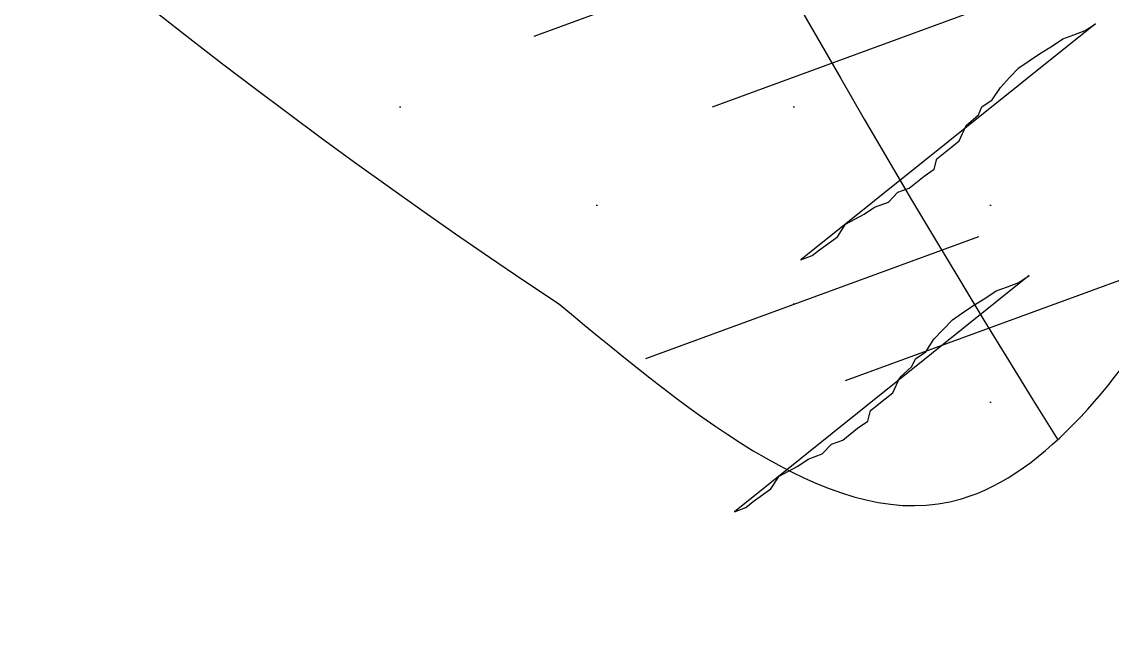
# Model space of a CAD drawing. Extents: x 3694 to 117786, y 20013 to 108631.
# Drawn here: x 68220.6 to 68282.5, y 30293.5 to 30328.3 of the extents above; entities that cross this region are included whole.
import ezdxf

# ---------------------------------------------------------------- set-up
doc = ezdxf.new("R2010")
doc.units = 0
doc.header["$LTSCALE"] = 1000
doc.header["$MEASUREMENT"] = 0
doc.layers.add('家具', color=253, linetype='Continuous')

msp = doc.modelspace()

# ---------------------------------------------------------------- hatches: boundary and pattern name
at = {"layer": '家具'}
h = msp.add_hatch(dxfattribs=at)
h.set_pattern_fill('DOTS', color=8, scale=335.28, angle=-90, style=0)
h.set_pattern_definition([(270, (40764.087, 11180.682), (-20.955, -10.4775), [0, -20.955])])
edge = h.paths.add_edge_path()
edge.add_spline(control_points=[(67993.171, 30063.85), (67991.347, 30072.905), (67989.564, 30081.936), (67984.129, 30110.343), (67980.695, 30129.634), (67974.752, 30168.036), (67972.296, 30187.076), (67967.7, 30231.647), (67965.824, 30257.252), (67961.066, 30334.956), (67959.04, 30388.061), (67952.128, 30468.763), (67949.186, 30495.816), (67943.11, 30536.435), (67940.807, 30549.981), (67935.525, 30577.052), (67932.521, 30590.639), (67925.162, 30620.115), (67920.727, 30635.84), (67913.02, 30661.97), (67909.81, 30672.52), (67906.634, 30682.959)], knot_values=[0.007594, 0.007594, 0.007594, 0.007594, 1.009332, 1.009332, 3.166904, 3.166904, 5.324476, 5.324476, 8.146714, 8.146714, 13.786985, 13.786985, 16.607121, 16.607121, 18.017189, 18.017189, 19.427256, 19.427256, 21.1184, 21.1184, 22.28816, 22.28816, 22.28816, 22.28816], degree=3, periodic=0)
edge.add_ellipse((69823.205, 31244.763), major_axis=(1412.244, 1412.244), ratio=1, start_angle=138.557148, end_angle=151.337437, ccw=False)
edge.add_ellipse((69823.205, 30996.932), major_axis=(1412.244, 1412.244), ratio=1, start_angle=118.662563, end_angle=131.442852, ccw=False)
edge.add_spline(control_points=[(67906.634, 31558.737), (67909.81, 31569.175), (67913.02, 31579.726), (67920.727, 31605.856), (67925.162, 31621.581), (67932.521, 31651.056), (67935.525, 31664.643), (67940.807, 31691.714), (67943.11, 31705.261), (67949.186, 31745.88), (67952.128, 31772.932), (67957.218, 31832.352), (67959.059, 31864.616), (67960.781, 31896.489)], knot_values=[0.007594, 0.007594, 0.007594, 0.007594, 1.177354, 1.177354, 2.868498, 2.868498, 4.278566, 4.278566, 5.688634, 5.688634, 8.508769, 8.508769, 11.917873, 11.917873, 11.917873, 11.917873], degree=3, periodic=0)
edge.add_ellipse((67966.547, 31918.918), major_axis=(-16.375, 16.375), ratio=1, start_angle=120.58246, end_angle=134.19648)
edge.add_ellipse((68102.117, 32282.875), major_axis=(-290.107, 290.107), ratio=1, start_angle=115.65651, end_angle=125.45708)
edge.add_ellipse((67321.82, 31759.471), major_axis=(510.616, 510.616), ratio=1, start_angle=303.721551, end_angle=324.469816, ccw=False)
edge.add_ellipse((63554.823, 31287.666), major_axis=(3173.046, 3173.046), ratio=1, start_angle=308.357975, end_angle=319.22468, ccw=False)
edge.add_ellipse((67013.867, 30385.319), major_axis=(-756.088, 756.088), ratio=1, start_angle=220.522212, end_angle=246.006973, ccw=False)
edge.add_ellipse((68093.523, 30275.821), major_axis=(20.775, 20.775), ratio=1, start_angle=72.68605, end_angle=150.65031)
edge.add_ellipse((68351.803, 30519.224), major_axis=(269.526, 269.526), ratio=1, start_angle=176.25132, end_angle=213.93034)
edge.add_ellipse((68627.268, 30299.265), major_axis=(-269.545, 269.545), ratio=1, start_angle=68.84747, end_angle=70.56357)
edge.add_ellipse((68342.567, 28632.013), major_axis=(1063.437, 1063.437), ratio=1, start_angle=47.255077, end_angle=54.694715)
edge.add_ellipse((68138.88, 29903.694), major_axis=(153.102, 153.102), ratio=1, start_angle=58.23516, end_angle=87.29579)
edge = h.paths.add_edge_path()
edge.add_ellipse((68052.888, 29947.418), major_axis=(-59.621, 59.621), ratio=1, start_angle=82.28214, end_angle=111.86653, ccw=False)
edge.add_ellipse((68101.68, 29975.411), major_axis=(99.196, 99.196), ratio=1, start_angle=154.31922, end_angle=169.30677, ccw=False)
edge.add_ellipse((68226.478, 31486.223), major_axis=(1116.039, 1116.039), ratio=1, start_angle=215.621951, end_angle=236.675883)
edge.add_spline(control_points=[(68545.89, 29940.565), (68546.088, 29938.378), (68546.942, 29928.791), (68547.53, 29918.779), (68548.385, 29909.38)], knot_values=[0, 0, 0, 0, 0.241803, 1.05283, 1.05283, 1.05283, 1.05283], degree=3, periodic=0)
edge.add_ellipse((68586.297, 29912.68), major_axis=(-26.909, 26.909), ratio=1, start_angle=49.72716, end_angle=121.22323)
edge.add_ellipse((68256.115, 33919.223), major_axis=(2868.191, 2868.191), ratio=1, start_angle=221.659547, end_angle=229.540688, ccw=False)
edge = h.paths.add_edge_path()
edge.add_ellipse((68052.888, 32294.278), major_axis=(59.621, 59.621), ratio=1, start_angle=68.13347, end_angle=97.71786, ccw=False)
edge.add_ellipse((68256.115, 28322.473), major_axis=(-2868.191, 2868.191), ratio=1, start_angle=310.455896, end_angle=318.340453, ccw=False)
edge.add_ellipse((68586.473, 32328.98), major_axis=(26.909, 26.909), ratio=1, start_angle=58.67635, end_angle=130.01653)
edge.add_spline(control_points=[(68548.562, 32332.286), (68548.225, 32328.589), (68547.95, 32325.154), (68547.704, 32321.891)], knot_values=[0, 0, 0, 0, 0.318986, 0.318986, 0.318986, 0.318986], degree=3, periodic=0)
edge.add_ellipse((68118.216, 28776.025), major_axis=(-2525.632, 2525.632), ratio=1, start_angle=-51.906227, end_angle=-42.875408)
edge = h.paths.add_edge_path()
edge.add_ellipse((68266.776, 31858.426), major_axis=(221.162, 221.162), ratio=1, start_angle=249.06802, end_angle=320.144, ccw=False)
edge.add_ellipse((68176.053, 31598.983), major_axis=(-155.448, 155.448), ratio=1, start_angle=155.11893, end_angle=218.17184, ccw=False)
edge.add_ellipse((68799.504, 31223.883), major_axis=(405.324, 405.324), ratio=1, start_angle=117.886425, end_angle=164.473767)
edge.add_ellipse((68089.491, 30642.741), major_axis=(-258.823, 258.823), ratio=1, start_angle=229.49374, end_angle=279.80173, ccw=False)
edge.add_ellipse((68363.937, 30409.276), major_axis=(196.089, 196.089), ratio=1, start_angle=323.30763, end_angle=385.96152, ccw=False)
edge.add_ellipse((68278.006, 29953.045), major_axis=(-433.678, 433.678), ratio=1, start_angle=250.121822, end_angle=279.018877, ccw=False)
edge.add_ellipse((53145.836, 31069.663), major_axis=(661.589, 15696.882), ratio=1, start_angle=268.6990718, end_angle=269.2892955, ccw=False)
edge.add_spline(control_points=[(68823.652, 30051.87), (68816.625, 30051.428), (68809.479, 30051.328), (68801.973, 30051.609)], knot_values=[2.29351, 2.29351, 2.29351, 2.29351, 2.979733, 2.979733, 2.979733, 2.979733], degree=3, periodic=0)
edge.add_spline(control_points=[(68801.973, 30051.609), (68797.754, 30051.766), (68786.399, 30052.495), (68770.424, 30054.553), (68774.084, 30068.3), (68770.345, 30072.075), (68767.568, 30073.653)], knot_values=[2.979733, 2.979733, 2.979733, 2.979733, 3.365456, 3.990522, 4.278466, 4.605763, 4.605763, 4.605763, 4.605763], degree=3, periodic=0)
edge.add_spline(control_points=[(68767.568, 30073.653), (68764.782, 30075.235), (68761.202, 30076.384), (68757.623, 30077.532)], knot_values=[4.605763, 4.605763, 4.605763, 4.605763, 4.934211, 4.934211, 4.934211, 4.934211], degree=3, periodic=0)
edge.add_ellipse((68342.567, 28632.013), major_axis=(-1063.437, 1063.437), ratio=1, start_angle=-61.020506, end_angle=-52.795633)
edge.add_ellipse((68413.888, 30391.822), major_axis=(-212.583, 212.583), ratio=1, start_angle=161.18693, end_angle=194.36645)
edge.add_ellipse((68413.791, 30073.202), major_axis=(217.18, 217.18), ratio=1, start_angle=347.58973, end_angle=388.97478)
edge.add_ellipse((68061.756, 30199.816), major_axis=(-331.087, 331.087), ratio=1, start_angle=246.10373, end_angle=272.15361)
edge.add_ellipse((68628.875, 30184.461), major_axis=(-308.614, 308.614), ratio=1, start_angle=-10.26045, end_angle=-2.05338)
edge.add_spline(control_points=[(68331.517, 30503.935), (68322.565, 30496.886), (68300.122, 30479.214), (68309.899, 30542.457), (68286.885, 30577.511), (68259.659, 30637.112), (68292.256, 30702.743), (68273.014, 30784.508), (68257.078, 30871.339), (68197.395, 30907.475), (68188.772, 30963.019), (68155.914, 30951.199), (68154.428, 30968.365), (68153.748, 30977.301)], knot_values=[28.726228, 28.726228, 28.726228, 28.726228, 29.65137, 31.045535, 32.970907, 34.80046, 37.537981, 40.132447, 43.737998, 46.299248, 47.538816, 48.20545, 48.984057, 48.984057, 48.984057, 48.984057], degree=3, periodic=0)
edge.add_ellipse((74440.637, 31139.04), major_axis=(4446.972, 4446.972), ratio=1, start_angle=132.8462664, end_angle=136.4736959, ccw=False)
edge.add_spline(control_points=[(68156.11, 31375.385), (68157.512, 31389.271), (68160.689, 31413.779), (68204.257, 31444.793), (68224.986, 31513.372), (68260.435, 31577.017), (68249.174, 31648.504), (68285.933, 31671.158), (68318.292, 31758.012), (68318.863, 31736.773)], knot_values=[0, 0, 0, 0, 1.426784, 2.507846, 5.446644, 8.794162, 10.36551, 12.195062, 14.476347, 14.476347, 14.476347, 14.476347], degree=3, periodic=0)
edge.add_ellipse((67925.763, 31991.155), major_axis=(-331.087, 331.087), ratio=1, start_angle=192.09233, end_angle=216.81003)
edge.add_ellipse((68240.598, 32193.241), major_axis=(217.18, 217.18), ratio=1, start_angle=253.93898, end_angle=295.32403)
edge.add_ellipse((68311.899, 31882.702), major_axis=(212.583, 212.583), ratio=1, start_angle=358.54731, end_angle=364.8553)
edge.add_ellipse((68346.104, 33494.596), major_axis=(-983.775, 983.775), ratio=1, start_angle=141.588156, end_angle=151.911973)
edge.add_spline(control_points=[(68750.827, 32163.497), (68756.337, 32165.304), (68761.847, 32167.112), (68764.436, 32170.495)], knot_values=[4.42753, 4.42753, 4.42753, 4.42753, 4.934211, 4.934211, 4.934211, 4.934211], degree=3, periodic=0)
edge.add_ellipse((68272.007, 32290.216), major_axis=(358.343, 358.343), ratio=1, start_angle=262.18363, end_angle=301.33518, ccw=False)
h = msp.add_hatch(dxfattribs=at)
h.set_pattern_fill('DOTS', color=8, scale=178.816, angle=-90, style=0)
h.set_pattern_definition([(90, (52193.29, 40884.778), (-11.176, 5.588), [0, -11.176])])
edge = h.paths.add_edge_path(flags=17)
edge.add_ellipse((68101.152, 30580.721), major_axis=(23.26, 23.26), ratio=1, start_angle=292.77437, end_angle=342.57063, ccw=False)
edge.add_ellipse((68208.115, 30531.907), major_axis=(-59.905, 59.905), ratio=1, start_angle=-24.16555, end_angle=19.57519, ccw=False)
edge.add_ellipse((68166.048, 30566.042), major_axis=(32.95, 32.95), ratio=1, start_angle=30.15886, end_angle=95.07845)
edge = h.paths.add_edge_path(flags=17)
edge.add_ellipse((68856.569, 30665.537), major_axis=(-481.375, 481.375), ratio=1, start_angle=48.853074, end_angle=49.587726)
edge.add_ellipse((68231.663, 30599.708), major_axis=(-38.8, 38.8), ratio=1, start_angle=-38.46061, end_angle=33.03374, ccw=False)
edge.add_ellipse((68223.55, 30675.535), major_axis=(-15.128, 15.128), ratio=1, start_angle=2.9898, end_angle=139.99778, ccw=False)
edge.add_ellipse((68268.102, 30622.112), major_axis=(64.198, 64.198), ratio=1, start_angle=86.74353, end_angle=136.46506)
edge = h.paths.add_edge_path()
edge.add_ellipse((68440.144, 30597.61), major_axis=(242.037, 242.037), ratio=1, start_angle=141.85022, end_angle=191.46058)
edge.add_spline(control_points=[(68251.024, 30312.307), (68258.965, 30305.726), (68269.071, 30297.35), (68277.659, 30302.979), (68279.382, 30304.569)], knot_values=[0, 0, 0, 0, 1.422385, 1.810205, 1.810205, 1.810205, 1.810205], degree=3, periodic=0)
edge.add_ellipse((68856.569, 30665.537), major_axis=(481.375, 481.375), ratio=1, start_angle=162.428635, end_angle=167.021492, ccw=False)
edge.add_ellipse((68413.533, 30611.588), major_axis=(216.102, 216.102), ratio=1, start_angle=142.0668, end_angle=193.16545, ccw=False)
edge.add_ellipse((68567.501, 30676.442), major_axis=(331.349, 331.349), ratio=1, start_angle=104.74345, end_angle=147.62897, ccw=False)
edge.add_ellipse((69157.15, 30817.275), major_axis=(-706.377, 706.377), ratio=1, start_angle=36.922376, end_angle=39.52687, ccw=False)
edge.add_spline(control_points=[(68168.093, 30957.645), (68164.374, 30957.81), (68153.097, 30955.65), (68150.206, 30943.957), (68148.254, 30936.063)], knot_values=[0, 0, 0, 0, 0.581976, 1.791185, 1.791185, 1.791185, 1.791185], degree=3, periodic=0)
edge.add_ellipse((68598.094, 30686.51), major_axis=(363.754, 363.754), ratio=1, start_angle=105.98022, end_angle=149.60644)
edge = h.paths.add_edge_path()
edge.add_spline(control_points=[(68192.047, 30937.99), (68188.168, 30944.995), (68182.775, 30954.733), (68171.278, 30957.503), (68168.093, 30957.645)], knot_values=[1.791185, 1.791185, 1.791185, 1.791185, 3.069002, 3.567392, 3.567392, 3.567392, 3.567392], degree=3, periodic=0)
edge.add_ellipse((69157.15, 30817.275), major_axis=(706.377, 706.377), ratio=1, start_angle=126.922376, end_angle=129.52687)
edge.add_ellipse((67857.201, 30658.297), major_axis=(281.069, 281.069), ratio=1, start_angle=311.0682, end_angle=354.76642, ccw=False)
edge.add_ellipse((67851.2, 30493.547), major_axis=(300.796, 300.796), ratio=1, start_angle=295.55674, end_angle=333.85776, ccw=False)
edge.add_ellipse((68856.569, 30665.537), major_axis=(481.375, 481.375), ratio=1, start_angle=162.428635, end_angle=167.021492)
edge.add_spline(control_points=[(68279.382, 30304.569), (68281.996, 30306.981), (68289.124, 30316.999), (68292.251, 30326.828), (68294.348, 30333.422)], knot_values=[1.810205, 1.810205, 1.810205, 1.810205, 2.398758, 3.598447, 3.598447, 3.598447, 3.598447], degree=3, periodic=0)
edge.add_ellipse((67924.046, 30451.425), major_axis=(-274.817, 274.817), ratio=1, start_angle=207.32467, end_angle=252.14849)
edge.add_ellipse((67979.593, 30720.11), major_axis=(-215.184, 215.184), ratio=1, start_angle=207.53249, end_angle=270.7223)

# ---------------------------------------------------------------- linework, layer by layer
at = {"layer": '家具', "color": 8, "linetype": 'Continuous'}
for p, q in [((68249.646, 30327.477, 0), (68268.549, 30334.403, 0)), ((68249.646, 30327.477, 0), (68268.549, 30334.403, 0)), ((68249.646, 30327.477, 0), (68268.549, 30334.403, 0)), ((68249.646, 30327.477, 0), (68268.549, 30334.403, 0)), ((68278.657, 30330.379, 0), (68259.754, 30323.454, 0)), ((68278.657, 30330.379, 0), (68259.754, 30323.454, 0)), ((68278.657, 30330.379, 0), (68259.754, 30323.454, 0)), ((68278.657, 30330.379, 0), (68259.754, 30323.454, 0)), ((68281.527, 30328.184, 0), (68264.797, 30314.781, 0)), ((68281.527, 30328.184, 0), (68264.797, 30314.781, 0)), ((68281.527, 30328.184, 0), (68264.797, 30314.781, 0)), ((68281.527, 30328.184, 0), (68264.797, 30314.781, 0)), ((68280.945, 30327.789, 0), (68281.527, 30328.184, 0)), ((68280.945, 30327.789, 0), (68281.527, 30328.184, 0)), ((68280.945, 30327.789, 0), (68281.527, 30328.184, 0)), ((68280.945, 30327.789, 0), (68281.527, 30328.184, 0)), ((68279.079, 30326.924, 0), (68279.662, 30327.319, 0)), ((68279.079, 30326.924, 0), (68279.662, 30327.319, 0)), ((68279.079, 30326.924, 0), (68279.662, 30327.319, 0)), ((68279.079, 30326.924, 0), (68279.662, 30327.319, 0)), ((68279.662, 30327.319, 0), (68280.303, 30327.554, 0)), ((68279.662, 30327.319, 0), (68280.303, 30327.554, 0)), ((68279.662, 30327.319, 0), (68280.303, 30327.554, 0)), ((68279.662, 30327.319, 0), (68280.303, 30327.554, 0)), ((68280.303, 30327.554, 0), (68280.945, 30327.789, 0)), ((68280.303, 30327.554, 0), (68280.945, 30327.789, 0)), ((68280.303, 30327.554, 0), (68280.945, 30327.789, 0)), ((68280.303, 30327.554, 0), (68280.945, 30327.789, 0)), ((68278.337, 30326.47, 0), (68279.079, 30326.924, 0)), ((68278.337, 30326.47, 0), (68279.079, 30326.924, 0)), ((68278.337, 30326.47, 0), (68279.079, 30326.924, 0)), ((68278.337, 30326.47, 0), (68279.079, 30326.924, 0)), ((68277.172, 30325.679, 0), (68277.754, 30326.075, 0)), ((68277.172, 30325.679, 0), (68277.754, 30326.075, 0)), ((68277.172, 30325.679, 0), (68277.754, 30326.075, 0)), ((68277.172, 30325.679, 0), (68277.754, 30326.075, 0)), ((68277.754, 30326.075, 0), (68278.337, 30326.47, 0)), ((68277.754, 30326.075, 0), (68278.337, 30326.47, 0)), ((68277.754, 30326.075, 0), (68278.337, 30326.47, 0)), ((68277.754, 30326.075, 0), (68278.337, 30326.47, 0)), ((68276.648, 30325.124, 0), (68277.172, 30325.679, 0)), ((68276.648, 30325.124, 0), (68277.172, 30325.679, 0)), ((68276.648, 30325.124, 0), (68277.172, 30325.679, 0)), ((68276.648, 30325.124, 0), (68277.172, 30325.679, 0)), ((68276.124, 30324.568, 0), (68276.648, 30325.124, 0)), ((68276.124, 30324.568, 0), (68276.648, 30325.124, 0)), ((68276.124, 30324.568, 0), (68276.648, 30325.124, 0)), ((68276.124, 30324.568, 0), (68276.648, 30325.124, 0)), ((68275.659, 30323.852, 0), (68276.124, 30324.568, 0)), ((68275.659, 30323.852, 0), (68276.124, 30324.568, 0)), ((68275.659, 30323.852, 0), (68276.124, 30324.568, 0)), ((68275.659, 30323.852, 0), (68276.124, 30324.568, 0)), ((68275.076, 30323.457, 0), (68275.659, 30323.852, 0)), ((68275.076, 30323.457, 0), (68275.659, 30323.852, 0)), ((68275.076, 30323.457, 0), (68275.659, 30323.852, 0)), ((68275.076, 30323.457, 0), (68275.659, 30323.852, 0)), ((68274.189, 30322.404, 0), (68274.873, 30323.018, 0)), ((68274.189, 30322.404, 0), (68274.873, 30323.018, 0)), ((68274.189, 30322.404, 0), (68274.873, 30323.018, 0)), ((68274.189, 30322.404, 0), (68274.873, 30323.018, 0)), ((68274.873, 30323.018, 0), (68275.076, 30323.457, 0)), ((68274.873, 30323.018, 0), (68275.076, 30323.457, 0)), ((68274.873, 30323.018, 0), (68275.076, 30323.457, 0)), ((68274.873, 30323.018, 0), (68275.076, 30323.457, 0)), ((68273.782, 30321.528, 0), (68274.189, 30322.404, 0)), ((68273.782, 30321.528, 0), (68274.189, 30322.404, 0)), ((68273.782, 30321.528, 0), (68274.189, 30322.404, 0)), ((68273.782, 30321.528, 0), (68274.189, 30322.404, 0)), ((68272.515, 30320.518, 0), (68273.36, 30321.191, 0)), ((68272.515, 30320.518, 0), (68273.36, 30321.191, 0)), ((68272.515, 30320.518, 0), (68273.36, 30321.191, 0)), ((68272.515, 30320.518, 0), (68273.36, 30321.191, 0)), ((68273.36, 30321.191, 0), (68273.782, 30321.528, 0)), ((68273.36, 30321.191, 0), (68273.782, 30321.528, 0)), ((68273.36, 30321.191, 0), (68273.782, 30321.528, 0)), ((68273.36, 30321.191, 0), (68273.782, 30321.528, 0)), ((68272.371, 30319.919, 0), (68272.515, 30320.518, 0)), ((68272.371, 30319.919, 0), (68272.515, 30320.518, 0)), ((68272.371, 30319.919, 0), (68272.515, 30320.518, 0)), ((68272.371, 30319.919, 0), (68272.515, 30320.518, 0)), ((68271.788, 30319.524, 0), (68272.371, 30319.919, 0)), ((68271.788, 30319.524, 0), (68272.371, 30319.919, 0)), ((68271.788, 30319.524, 0), (68272.371, 30319.919, 0)), ((68271.788, 30319.524, 0), (68272.371, 30319.919, 0)), ((68270.944, 30318.851, 0), (68271.788, 30319.524, 0)), ((68270.944, 30318.851, 0), (68271.788, 30319.524, 0)), ((68270.944, 30318.851, 0), (68271.788, 30319.524, 0)), ((68270.944, 30318.851, 0), (68271.788, 30319.524, 0)), ((68269.778, 30318.061, 0), (68270.302, 30318.616, 0)), ((68269.778, 30318.061, 0), (68270.302, 30318.616, 0)), ((68269.778, 30318.061, 0), (68270.302, 30318.616, 0)), ((68269.778, 30318.061, 0), (68270.302, 30318.616, 0)), ((68270.302, 30318.616, 0), (68270.944, 30318.851, 0)), ((68270.302, 30318.616, 0), (68270.944, 30318.851, 0)), ((68270.302, 30318.616, 0), (68270.944, 30318.851, 0)), ((68270.302, 30318.616, 0), (68270.944, 30318.851, 0)), ((68268.976, 30317.767, 0), (68269.778, 30318.061, 0)), ((68268.976, 30317.767, 0), (68269.778, 30318.061, 0)), ((68268.976, 30317.767, 0), (68269.778, 30318.061, 0)), ((68268.976, 30317.767, 0), (68269.778, 30318.061, 0)), ((68267.331, 30316.801, 0), (68268.394, 30317.372, 0)), ((68267.331, 30316.801, 0), (68268.394, 30317.372, 0)), ((68267.331, 30316.801, 0), (68268.394, 30317.372, 0)), ((68267.331, 30316.801, 0), (68268.394, 30317.372, 0)), ((68268.394, 30317.372, 0), (68268.976, 30317.767, 0)), ((68268.394, 30317.372, 0), (68268.976, 30317.767, 0)), ((68268.394, 30317.372, 0), (68268.976, 30317.767, 0)), ((68268.394, 30317.372, 0), (68268.976, 30317.767, 0)), ((68266.866, 30316.085, 0), (68267.331, 30316.801, 0)), ((68266.866, 30316.085, 0), (68267.331, 30316.801, 0)), ((68266.866, 30316.085, 0), (68267.331, 30316.801, 0)), ((68266.866, 30316.085, 0), (68267.331, 30316.801, 0)), ((68265.861, 30315.353, 0), (68266.866, 30316.085, 0)), ((68265.861, 30315.353, 0), (68266.866, 30316.085, 0)), ((68265.861, 30315.353, 0), (68266.866, 30316.085, 0)), ((68265.861, 30315.353, 0), (68266.866, 30316.085, 0)), ((68274.883, 30316.08, 0), (68255.98, 30309.154, 0)), ((68274.883, 30316.08, 0), (68255.98, 30309.154, 0)), ((68274.883, 30316.08, 0), (68255.98, 30309.154, 0)), ((68274.883, 30316.08, 0), (68255.98, 30309.154, 0)), ((68264.797, 30314.781, 0), (68265.439, 30315.016, 0)), ((68264.797, 30314.781, 0), (68265.439, 30315.016, 0)), ((68264.797, 30314.781, 0), (68265.439, 30315.016, 0)), ((68264.797, 30314.781, 0), (68265.439, 30315.016, 0)), ((68265.439, 30315.016, 0), (68265.861, 30315.353, 0)), ((68265.439, 30315.016, 0), (68265.861, 30315.353, 0)), ((68265.439, 30315.016, 0), (68265.861, 30315.353, 0)), ((68265.439, 30315.016, 0), (68265.861, 30315.353, 0)), ((68286.219, 30314.832, 0), (68267.316, 30307.906, 0)), ((68286.219, 30314.832, 0), (68267.316, 30307.906, 0)), ((68286.219, 30314.832, 0), (68267.316, 30307.906, 0)), ((68286.219, 30314.832, 0), (68267.316, 30307.906, 0)), ((68277.753, 30313.885, 0), (68261.023, 30300.481, 0)), ((68277.753, 30313.885, 0), (68261.023, 30300.481, 0)), ((68277.753, 30313.885, 0), (68261.023, 30300.481, 0)), ((68277.753, 30313.885, 0), (68261.023, 30300.481, 0)), ((68277.17, 30313.489, 0), (68277.753, 30313.885, 0)), ((68277.17, 30313.489, 0), (68277.753, 30313.885, 0)), ((68277.17, 30313.489, 0), (68277.753, 30313.885, 0)), ((68277.17, 30313.489, 0), (68277.753, 30313.885, 0)), ((68275.305, 30312.624, 0), (68275.888, 30313.019, 0)), ((68275.305, 30312.624, 0), (68275.888, 30313.019, 0)), ((68275.305, 30312.624, 0), (68275.888, 30313.019, 0)), ((68275.305, 30312.624, 0), (68275.888, 30313.019, 0)), ((68275.888, 30313.019, 0), (68276.529, 30313.254, 0)), ((68275.888, 30313.019, 0), (68276.529, 30313.254, 0)), ((68275.888, 30313.019, 0), (68276.529, 30313.254, 0)), ((68275.888, 30313.019, 0), (68276.529, 30313.254, 0)), ((68276.529, 30313.254, 0), (68277.17, 30313.489, 0)), ((68276.529, 30313.254, 0), (68277.17, 30313.489, 0)), ((68276.529, 30313.254, 0), (68277.17, 30313.489, 0)), ((68276.529, 30313.254, 0), (68277.17, 30313.489, 0)), ((68274.563, 30312.17, 0), (68275.305, 30312.624, 0)), ((68274.563, 30312.17, 0), (68275.305, 30312.624, 0)), ((68274.563, 30312.17, 0), (68275.305, 30312.624, 0)), ((68274.563, 30312.17, 0), (68275.305, 30312.624, 0)), ((68273.398, 30311.38, 0), (68273.98, 30311.775, 0)), ((68273.398, 30311.38, 0), (68273.98, 30311.775, 0)), ((68273.398, 30311.38, 0), (68273.98, 30311.775, 0)), ((68273.398, 30311.38, 0), (68273.98, 30311.775, 0)), ((68273.98, 30311.775, 0), (68274.563, 30312.17, 0)), ((68273.98, 30311.775, 0), (68274.563, 30312.17, 0)), ((68273.98, 30311.775, 0), (68274.563, 30312.17, 0)), ((68273.98, 30311.775, 0), (68274.563, 30312.17, 0)), ((68272.874, 30310.824, 0), (68273.398, 30311.38, 0)), ((68272.874, 30310.824, 0), (68273.398, 30311.38, 0)), ((68272.874, 30310.824, 0), (68273.398, 30311.38, 0)), ((68272.874, 30310.824, 0), (68273.398, 30311.38, 0)), ((68272.35, 30310.268, 0), (68272.874, 30310.824, 0)), ((68272.35, 30310.268, 0), (68272.874, 30310.824, 0)), ((68272.35, 30310.268, 0), (68272.874, 30310.824, 0)), ((68272.35, 30310.268, 0), (68272.874, 30310.824, 0)), ((68271.885, 30309.552, 0), (68272.35, 30310.268, 0)), ((68271.885, 30309.552, 0), (68272.35, 30310.268, 0)), ((68271.885, 30309.552, 0), (68272.35, 30310.268, 0)), ((68271.885, 30309.552, 0), (68272.35, 30310.268, 0)), ((68271.302, 30309.157, 0), (68271.885, 30309.552, 0)), ((68271.302, 30309.157, 0), (68271.885, 30309.552, 0)), ((68271.302, 30309.157, 0), (68271.885, 30309.552, 0)), ((68271.302, 30309.157, 0), (68271.885, 30309.552, 0)), ((68270.415, 30308.104, 0), (68271.099, 30308.719, 0)), ((68270.415, 30308.104, 0), (68271.099, 30308.719, 0)), ((68270.415, 30308.104, 0), (68271.099, 30308.719, 0)), ((68270.415, 30308.104, 0), (68271.099, 30308.719, 0)), ((68271.099, 30308.719, 0), (68271.302, 30309.157, 0)), ((68271.099, 30308.719, 0), (68271.302, 30309.157, 0)), ((68271.099, 30308.719, 0), (68271.302, 30309.157, 0)), ((68271.099, 30308.719, 0), (68271.302, 30309.157, 0)), ((68270.008, 30307.228, 0), (68270.415, 30308.104, 0)), ((68270.008, 30307.228, 0), (68270.415, 30308.104, 0)), ((68270.008, 30307.228, 0), (68270.415, 30308.104, 0)), ((68270.008, 30307.228, 0), (68270.415, 30308.104, 0)), ((68268.741, 30306.218, 0), (68269.586, 30306.891, 0)), ((68268.741, 30306.218, 0), (68269.586, 30306.891, 0)), ((68268.741, 30306.218, 0), (68269.586, 30306.891, 0)), ((68268.741, 30306.218, 0), (68269.586, 30306.891, 0)), ((68269.586, 30306.891, 0), (68270.008, 30307.228, 0)), ((68269.586, 30306.891, 0), (68270.008, 30307.228, 0)), ((68269.586, 30306.891, 0), (68270.008, 30307.228, 0)), ((68269.586, 30306.891, 0), (68270.008, 30307.228, 0)), ((68268.597, 30305.62, 0), (68268.741, 30306.218, 0)), ((68268.597, 30305.62, 0), (68268.741, 30306.218, 0)), ((68268.597, 30305.62, 0), (68268.741, 30306.218, 0)), ((68268.597, 30305.62, 0), (68268.741, 30306.218, 0)), ((68268.014, 30305.224, 0), (68268.597, 30305.62, 0)), ((68268.014, 30305.224, 0), (68268.597, 30305.62, 0)), ((68268.014, 30305.224, 0), (68268.597, 30305.62, 0)), ((68268.014, 30305.224, 0), (68268.597, 30305.62, 0)), ((68267.17, 30304.551, 0), (68268.014, 30305.224, 0)), ((68267.17, 30304.551, 0), (68268.014, 30305.224, 0)), ((68267.17, 30304.551, 0), (68268.014, 30305.224, 0)), ((68267.17, 30304.551, 0), (68268.014, 30305.224, 0)), ((68266.528, 30304.316, 0), (68267.17, 30304.551, 0)), ((68266.528, 30304.316, 0), (68267.17, 30304.551, 0)), ((68266.528, 30304.316, 0), (68267.17, 30304.551, 0)), ((68266.528, 30304.316, 0), (68267.17, 30304.551, 0)), ((68265.202, 30303.467, 0), (68266.004, 30303.761, 0)), ((68265.202, 30303.467, 0), (68266.004, 30303.761, 0)), ((68265.202, 30303.467, 0), (68266.004, 30303.761, 0)), ((68265.202, 30303.467, 0), (68266.004, 30303.761, 0)), ((68266.004, 30303.761, 0), (68266.528, 30304.316, 0)), ((68266.004, 30303.761, 0), (68266.528, 30304.316, 0)), ((68266.004, 30303.761, 0), (68266.528, 30304.316, 0)), ((68266.004, 30303.761, 0), (68266.528, 30304.316, 0)), ((68264.62, 30303.072, 0), (68265.202, 30303.467, 0)), ((68264.62, 30303.072, 0), (68265.202, 30303.467, 0)), ((68264.62, 30303.072, 0), (68265.202, 30303.467, 0)), ((68264.62, 30303.072, 0), (68265.202, 30303.467, 0)), ((68263.092, 30301.785, 0), (68263.557, 30302.501, 0)), ((68263.092, 30301.785, 0), (68263.557, 30302.501, 0)), ((68263.092, 30301.785, 0), (68263.557, 30302.501, 0)), ((68263.092, 30301.785, 0), (68263.557, 30302.501, 0)), ((68263.557, 30302.501, 0), (68264.62, 30303.072, 0)), ((68263.557, 30302.501, 0), (68264.62, 30303.072, 0)), ((68263.557, 30302.501, 0), (68264.62, 30303.072, 0)), ((68263.557, 30302.501, 0), (68264.62, 30303.072, 0)), ((68262.087, 30301.053, 0), (68263.092, 30301.785, 0)), ((68262.087, 30301.053, 0), (68263.092, 30301.785, 0)), ((68262.087, 30301.053, 0), (68263.092, 30301.785, 0)), ((68262.087, 30301.053, 0), (68263.092, 30301.785, 0)), ((68261.023, 30300.481, 0), (68261.664, 30300.716, 0)), ((68261.023, 30300.481, 0), (68261.664, 30300.716, 0)), ((68261.023, 30300.481, 0), (68261.664, 30300.716, 0)), ((68261.023, 30300.481, 0), (68261.664, 30300.716, 0)), ((68261.664, 30300.716, 0), (68262.087, 30301.053, 0)), ((68261.664, 30300.716, 0), (68262.087, 30301.053, 0)), ((68261.664, 30300.716, 0), (68262.087, 30301.053, 0)), ((68261.664, 30300.716, 0), (68262.087, 30301.053, 0))]:
    msp.add_line(p, q, dxfattribs=at)
at = {"layer": '家具'}
for centre, radius, start, end in [((68856.569, 30665.537, 0), 680.767, 183.506522, 212.021492), ((68440.144, 30597.61, 0), 342.292, 186.85022, 236.46058)]:
    msp.add_arc(centre, radius, start, end, dxfattribs=at)
msp.add_open_spline([(68251.024, 30312.307, 0), (68258.965, 30305.726, 0), (68272.357, 30294.627, 0), (68288.446, 30314.867, 0), (68292.251, 30326.828, 0), (68294.348, 30333.422, 0)], degree=3, knots=[0, 0, 0, 0, 23.122288, 38.994209, 58.496348, 58.496348, 58.496348, 58.496348], dxfattribs=at)

doc.saveas('drawing.dxf')
